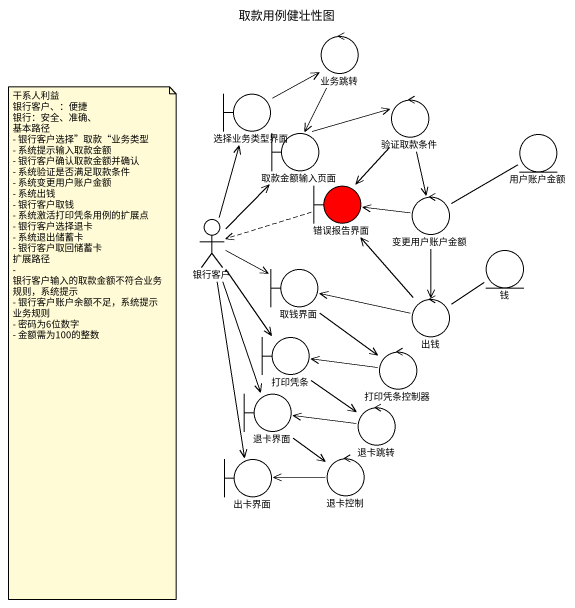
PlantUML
@startuml
title 取款用例健壮性图
control 业务跳转
boundary 选择业务类型界面
control 验证取款条件
boundary 取款金额输入页面
entity 用户账户金额
boundary 错误报告界面 #FF0000
actor 银行客户
control 变更用户账户金额
boundary 取钱界面
entity 钱
control 出钱
boundary 打印凭条
control 打印凭条控制器
boundary 退卡界面
control 退卡跳转
boundary 出卡界面
control 退卡控制
业务跳转 --> 取款金额输入页面
选择业务类型界面 -up-> 业务跳转
验证取款条件 --> 错误报告界面
验证取款条件 --> 变更用户账户金额
取款金额输入页面 -right-> 验证取款条件
错误报告界面 .left.> 银行客户
银行客户 -up-> 选择业务类型界面
银行客户 -up-> 取款金额输入页面
银行客户 -right-> 取钱界面
银行客户 --> 打印凭条
银行客户 --> 退卡界面
银行客户 --> 出卡界面
变更用户账户金额 -right- 用户账户金额
变更用户账户金额 -left-> 错误报告界面
变更用户账户金额 --> 出钱
取钱界面 --> 打印凭条控制器
出钱 -up-> 错误报告界面
出钱 -left-> 取钱界面
出钱 -up- 钱
打印凭条 --> 退卡跳转
打印凭条控制器 -left-> 打印凭条
退卡界面 --> 退卡控制
退卡跳转 -left-> 退卡界面
退卡控制 -left-> 出卡界面
note as N1
  干系人利益
  银行客户、：便捷
  银行：安全、准确、
  基本路径
  - 银行客户选择”取款“业务类型
  - 系统提示输入取款金额
  - 银行客户确认取款金额并确认
  - 系统验证是否满足取款条件
  - 系统变更用户账户金额
  - 系统出钱
  - 银行客户取钱
  - 系统激活打印凭条用例的扩展点
  - 银行客户选择退卡
  - 系统退出储蓄卡
  - 银行客户取回储蓄卡
  扩展路径
  - 银行客户输入的取款金额不符合业务规则，系统提示
  - 银行客户账户余额不足，系统提示
  业务规则
  - 密码为6位数字
  - 金额需为100的整数
end note
@enduml
